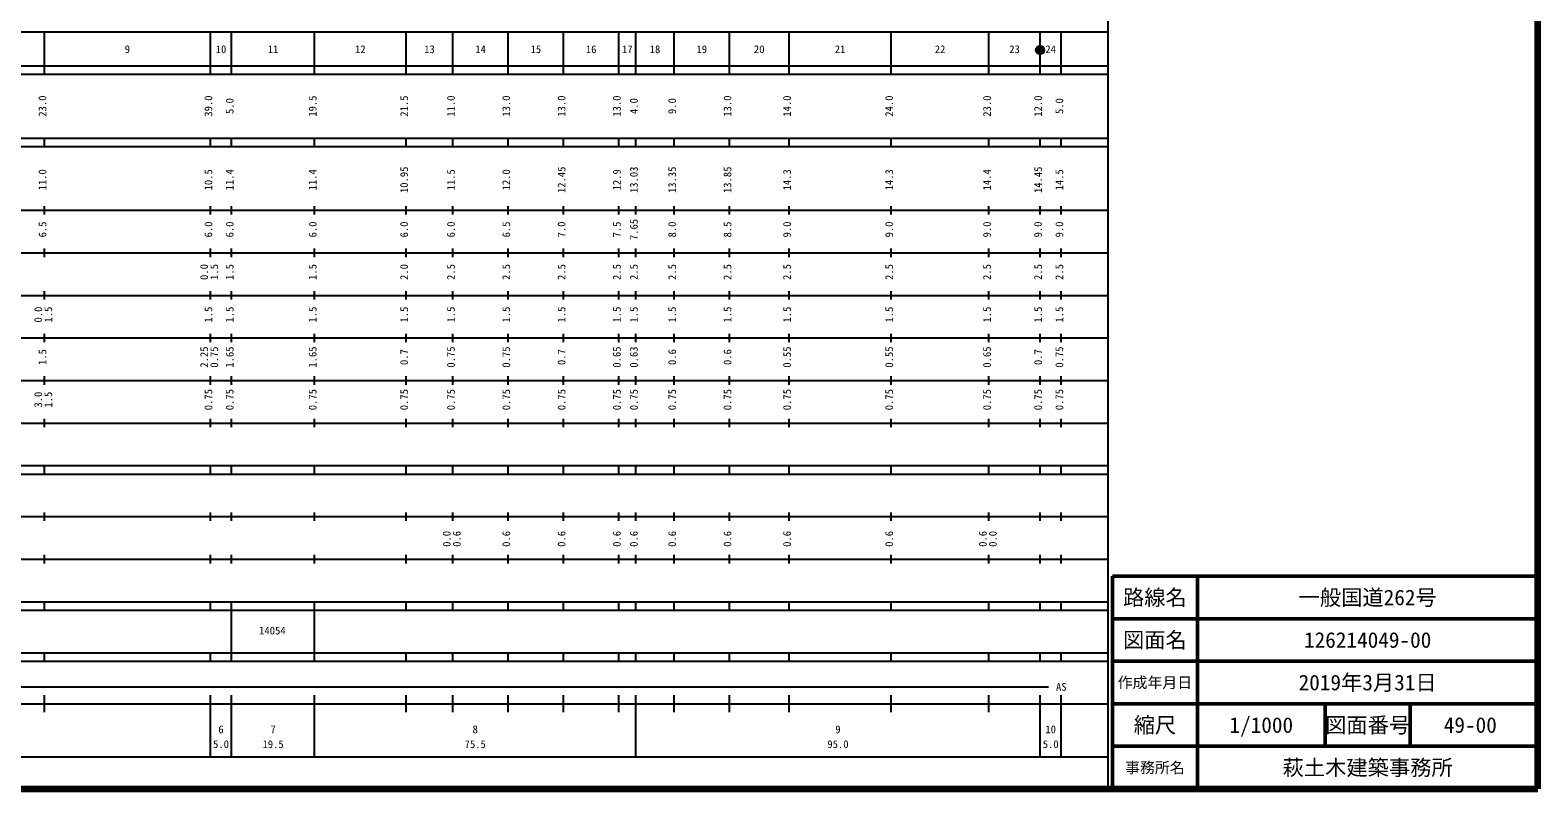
# Model space of a CAD drawing. Units: millimetres on the paper, enlarged 1000 times. Extents: x 40000 to 680000, y 20000 to 380000.
# Drawn here: x 325644 to 680000, y 20000 to 198357 of the extents above; entities that cross this region are included whole.
import ezdxf
from ezdxf.enums import TextEntityAlignment as Align

# ---------------------------------------------------------------- set-up
doc = ezdxf.new("R2010")
doc.units = ezdxf.units.MM
doc.header["$LTSCALE"] = 1000
for name, color, linetype, lineweight in [('M-TTL', 7, 'Continuous', 13), ('M-TTL-BAND', 7, 'Continuous', 25), ('M-TTL-FRAM', 7, 'Continuous', 13), ('M-TTL-LINE', 7, 'Continuous', 13), ('M-TTL-TXT', 7, 'Continuous', 13)]:
    doc.layers.add(name, color=color, linetype=linetype, lineweight=lineweight)
doc.styles.add('ＭＳ ゴシック', font='')
doc.styles.get('ＭＳ ゴシック').set_extended_font_data('MS Gothic')

msp = doc.modelspace()

# ---------------------------------------------------------------- linework, layer by layer
at = {"layer": 'M-TTL', "color": 2, "lineweight": 140}
for p, q in [((680000, 20000), (680000, 380000)), ((40000, 20000), (680000, 20000))]:
    msp.add_line(p, q, dxfattribs=at)
at = {"layer": 'M-TTL-BAND'}
for p, q in [((579000, 20000), (579000, 370000)), ((68000, 198000), (579000, 198000)), ((329000, 188000), (329000, 198000)), ((368000, 188000), (368000, 198000)), ((373000, 188000), (373000, 198000)), ((392500, 188000), (392500, 198000)), ((414000, 188000), (414000, 198000)), ((425000, 188000), (425000, 198000)), ((438000, 188000), (438000, 198000)), ((451000, 188000), (451000, 198000)), ((464000, 188000), (464000, 198000)), ((468000, 188000), (468000, 198000)), ((477000, 188000), (477000, 198000)), ((490000, 188000), (490000, 198000)), ((504000, 188000), (504000, 198000)), ((528000, 188000), (528000, 198000)), ((551000, 188000), (551000, 198000)), ((563000, 188000), (563000, 198000)), ((568000, 188000), (568000, 198000)), ((40000, 190000), (579000, 190000)), ((40000, 188000), (579000, 188000)), ((40000, 173000), (579000, 173000)), ((40000, 171000), (579000, 171000)), ((329000, 171000), (329000, 173000)), ((368000, 171000), (368000, 173000)), ((373000, 171000), (373000, 173000)), ((392500, 171000), (392500, 173000)), ((414000, 171000), (414000, 173000)), ((425000, 171000), (425000, 173000)), ((438000, 171000), (438000, 173000)), ((451000, 171000), (451000, 173000)), ((464000, 171000), (464000, 173000)), ((468000, 171000), (468000, 173000)), ((477000, 171000), (477000, 173000)), ((490000, 171000), (490000, 173000)), ((504000, 171000), (504000, 173000)), ((528000, 171000), (528000, 173000)), ((551000, 171000), (551000, 173000)), ((563000, 171000), (563000, 173000)), ((568000, 171000), (568000, 173000)), ((40000, 156000), (579000, 156000)), ((329000, 155000), (329000, 157000)), ((368000, 155000), (368000, 157000)), ((373000, 155000), (373000, 157000)), ((392500, 155000), (392500, 157000)), ((414000, 155000), (414000, 157000)), ((425000, 155000), (425000, 157000)), ((438000, 155000), (438000, 157000)), ((451000, 155000), (451000, 157000)), ((464000, 155000), (464000, 157000)), ((468000, 155000), (468000, 157000)), ((477000, 155000), (477000, 157000)), ((490000, 155000), (490000, 157000)), ((504000, 155000), (504000, 157000)), ((528000, 155000), (528000, 157000)), ((551000, 155000), (551000, 157000)), ((563000, 155000), (563000, 157000)), ((568000, 155000), (568000, 157000)), ((46000, 146000), (579000, 146000)), ((329000, 145000), (329000, 147000)), ((368000, 145000), (368000, 147000)), ((373000, 145000), (373000, 147000)), ((392500, 145000), (392500, 147000)), ((414000, 145000), (414000, 147000)), ((425000, 145000), (425000, 147000)), ((438000, 145000), (438000, 147000)), ((451000, 145000), (451000, 147000)), ((464000, 145000), (464000, 147000)), ((468000, 145000), (468000, 147000)), ((477000, 145000), (477000, 147000)), ((490000, 145000), (490000, 147000)), ((504000, 145000), (504000, 147000)), ((528000, 145000), (528000, 147000)), ((551000, 145000), (551000, 147000)), ((563000, 145000), (563000, 147000)), ((568000, 145000), (568000, 147000)), ((52000, 136000), (579000, 136000)), ((329000, 135000), (329000, 137000)), ((368000, 135000), (368000, 137000)), ((373000, 135000), (373000, 137000)), ((392500, 135000), (392500, 137000)), ((414000, 135000), (414000, 137000)), ((425000, 135000), (425000, 137000)), ((438000, 135000), (438000, 137000)), ((451000, 135000), (451000, 137000)), ((464000, 135000), (464000, 137000)), ((468000, 135000), (468000, 137000)), ((477000, 135000), (477000, 137000)), ((490000, 135000), (490000, 137000)), ((504000, 135000), (504000, 137000)), ((528000, 135000), (528000, 137000)), ((551000, 135000), (551000, 137000)), ((563000, 135000), (563000, 137000)), ((568000, 135000), (568000, 137000)), ((46000, 126000), (579000, 126000)), ((329000, 125000), (329000, 127000)), ((368000, 125000), (368000, 127000)), ((373000, 125000), (373000, 127000)), ((392500, 125000), (392500, 127000)), ((414000, 125000), (414000, 127000)), ((425000, 125000), (425000, 127000)), ((438000, 125000), (438000, 127000)), ((451000, 125000), (451000, 127000)), ((464000, 125000), (464000, 127000)), ((468000, 125000), (468000, 127000)), ((477000, 125000), (477000, 127000)), ((490000, 125000), (490000, 127000)), ((504000, 125000), (504000, 127000)), ((528000, 125000), (528000, 127000)), ((551000, 125000), (551000, 127000)), ((563000, 125000), (563000, 127000)), ((568000, 125000), (568000, 127000)), ((329000, 115000), (329000, 117000)), ((368000, 115000), (368000, 117000)), ((373000, 115000), (373000, 117000)), ((392500, 115000), (392500, 117000)), ((414000, 115000), (414000, 117000)), ((425000, 115000), (425000, 117000)), ((438000, 115000), (438000, 117000)), ((451000, 115000), (451000, 117000)), ((464000, 115000), (464000, 117000)), ((468000, 115000), (468000, 117000)), ((477000, 115000), (477000, 117000)), ((490000, 115000), (490000, 117000)), ((504000, 115000), (504000, 117000)), ((528000, 115000), (528000, 117000)), ((551000, 115000), (551000, 117000)), ((563000, 115000), (563000, 117000)), ((568000, 115000), (568000, 117000)), ((52000, 116000), (579000, 116000)), ((329000, 105000), (329000, 107000)), ((368000, 105000), (368000, 107000)), ((373000, 105000), (373000, 107000)), ((392500, 105000), (392500, 107000)), ((414000, 105000), (414000, 107000)), ((425000, 105000), (425000, 107000)), ((438000, 105000), (438000, 107000)), ((451000, 105000), (451000, 107000)), ((464000, 105000), (464000, 107000)), ((468000, 105000), (468000, 107000)), ((477000, 105000), (477000, 107000)), ((490000, 105000), (490000, 107000)), ((504000, 105000), (504000, 107000)), ((528000, 105000), (528000, 107000)), ((551000, 105000), (551000, 107000)), ((563000, 105000), (563000, 107000)), ((568000, 105000), (568000, 107000)), ((46000, 106000), (579000, 106000)), ((40000, 96000), (579000, 96000)), ((329000, 94000), (329000, 96000)), ((368000, 94000), (368000, 96000)), ((373000, 94000), (373000, 96000)), ((392500, 94000), (392500, 96000)), ((414000, 94000), (414000, 96000)), ((425000, 94000), (425000, 96000)), ((438000, 94000), (438000, 96000)), ((451000, 94000), (451000, 96000)), ((464000, 94000), (464000, 96000)), ((468000, 94000), (468000, 96000)), ((477000, 94000), (477000, 96000)), ((490000, 94000), (490000, 96000)), ((504000, 94000), (504000, 96000)), ((528000, 94000), (528000, 96000)), ((551000, 94000), (551000, 96000)), ((563000, 94000), (563000, 96000)), ((568000, 94000), (568000, 96000)), ((40000, 94000), (579000, 94000)), ((49000, 84000), (579000, 84000)), ((329000, 83000), (329000, 85000)), ((368000, 83000), (368000, 85000)), ((373000, 83000), (373000, 85000)), ((392500, 83000), (392500, 85000)), ((414000, 83000), (414000, 85000)), ((425000, 83000), (425000, 85000)), ((438000, 83000), (438000, 85000)), ((451000, 83000), (451000, 85000)), ((464000, 83000), (464000, 85000)), ((468000, 83000), (468000, 85000)), ((477000, 83000), (477000, 85000)), ((490000, 83000), (490000, 85000)), ((504000, 83000), (504000, 85000)), ((528000, 83000), (528000, 85000)), ((551000, 83000), (551000, 85000)), ((563000, 83000), (563000, 85000)), ((568000, 83000), (568000, 85000)), ((329000, 73000), (329000, 75000)), ((368000, 73000), (368000, 75000)), ((373000, 73000), (373000, 75000)), ((392500, 73000), (392500, 75000)), ((414000, 73000), (414000, 75000)), ((425000, 73000), (425000, 75000)), ((438000, 73000), (438000, 75000)), ((451000, 73000), (451000, 75000)), ((464000, 73000), (464000, 75000)), ((468000, 73000), (468000, 75000)), ((477000, 73000), (477000, 75000)), ((490000, 73000), (490000, 75000)), ((504000, 73000), (504000, 75000)), ((528000, 73000), (528000, 75000)), ((551000, 73000), (551000, 75000)), ((563000, 73000), (563000, 75000)), ((568000, 73000), (568000, 75000)), ((40000, 74000), (579000, 74000)), ((40000, 64000), (579000, 64000)), ((329000, 62000), (329000, 64000)), ((368000, 62000), (368000, 64000)), ((373000, 62000), (373000, 64000)), ((392500, 62000), (392500, 64000)), ((414000, 62000), (414000, 64000)), ((425000, 62000), (425000, 64000)), ((438000, 62000), (438000, 64000)), ((451000, 62000), (451000, 64000)), ((464000, 62000), (464000, 64000)), ((468000, 62000), (468000, 64000)), ((477000, 62000), (477000, 64000)), ((490000, 62000), (490000, 64000)), ((504000, 62000), (504000, 64000)), ((528000, 62000), (528000, 64000)), ((551000, 62000), (551000, 64000)), ((563000, 62000), (563000, 64000)), ((568000, 62000), (568000, 64000)), ((40000, 62000), (579000, 62000)), ((373000, 52000), (373000, 62000)), ((392500, 52000), (392500, 62000)), ((40000, 52000), (579000, 52000)), ((40000, 50000), (579000, 50000)), ((329000, 50000), (329000, 52000)), ((368000, 50000), (368000, 52000)), ((373000, 50000), (373000, 52000)), ((392500, 50000), (392500, 52000)), ((414000, 50000), (414000, 52000)), ((425000, 50000), (425000, 52000)), ((438000, 50000), (438000, 52000)), ((451000, 50000), (451000, 52000)), ((464000, 50000), (464000, 52000)), ((468000, 50000), (468000, 52000)), ((477000, 50000), (477000, 52000)), ((490000, 50000), (490000, 52000)), ((504000, 50000), (504000, 52000)), ((528000, 50000), (528000, 52000)), ((551000, 50000), (551000, 52000)), ((563000, 50000), (563000, 52000)), ((568000, 50000), (568000, 52000)), ((71000, 44000), (565000, 44000)), ((40000, 40000), (579000, 40000)), ((329000, 38000), (329000, 42000)), ((368000, 27500), (368000, 42000)), ((373000, 27500), (373000, 42000)), ((392500, 27500), (392500, 42000)), ((414000, 38000), (414000, 42000)), ((425000, 38000), (425000, 42000)), ((438000, 38000), (438000, 42000)), ((451000, 38000), (451000, 42000)), ((464000, 38000), (464000, 42000)), ((468000, 27500), (468000, 42000)), ((477000, 38000), (477000, 42000)), ((490000, 38000), (490000, 42000)), ((504000, 38000), (504000, 42000)), ((528000, 38000), (528000, 42000)), ((551000, 38000), (551000, 42000)), ((563000, 27500), (563000, 42000)), ((568000, 27500), (568000, 42000)), ((68000, 27500), (579000, 27500))]:
    msp.add_line(p, q, dxfattribs=at)
for centre, radius in [((562994, 193684), 1000), ((563010, 193683), 900), ((562996, 193683), 800), ((563025, 193654), 700), ((562982, 193683), 600), ((563025, 193683), 500), ((562982, 193683), 400), ((562996, 193712), 300), ((563025, 193712), 200), ((563003, 193719), 100)]:
    msp.add_circle(centre, radius, dxfattribs=at)
at = {"layer": 'M-TTL-FRAM', "color": 2, "lineweight": 50}
for p, q in [((680000, 70000), (580000, 70000)), ((580000, 70000), (580000, 20000))]:
    msp.add_line(p, q, dxfattribs=at)
at = {"layer": 'M-TTL-LINE', "lineweight": 50}
for p, q in [((600000, 70000), (600000, 20000)), ((680000, 60000), (580000, 60000)), ((680000, 50000), (580000, 50000)), ((680000, 40000), (580000, 40000)), ((630000, 40000), (630000, 30000)), ((650000, 40000), (650000, 30000)), ((680000, 30000), (580000, 30000))]:
    msp.add_line(p, q, dxfattribs=at)

# ---------------------------------------------------------------- texts
at = {"layer": 'M-TTL-BAND', "style": 'ＭＳ ゴシック'}
for s, p in [('9', (348500, 192405)), ('10', (370500, 192405)), ('11', (382750, 192405)), ('12', (403250, 192405)), ('13', (419500, 192405)), ('14', (431500, 192405)), ('15', (444500, 192405)), ('16', (457500, 192405)), ('17', (466000, 192405)), ('18', (472500, 192405)), ('19', (483500, 192405)), ('20', (497000, 192405)), ('21', (516000, 192405)), ('22', (539500, 192405)), ('23', (557000, 192405)), ('24', (565500, 192405)), ('AS', (568000, 42500)), ('6', (370500, 32523)), ('7', (382750, 32523)), ('8', (430250, 32523)), ('9', (515500, 32523)), ('10', (565500, 32523)), ('5.0', (370500, 29033)), ('19.5', (382750, 29033)), ('75.5', (430250, 29033)), ('95.0', (515500, 29033)), ('5.0', (565500, 29033))]:
    msp.add_text(s, height=1833, dxfattribs=at).set_placement(p, align=Align.BOTTOM_CENTER)
for s, p in [('23.0', (330000, 180500)), ('39.0', (369000, 180500)), ('5.0', (374000, 180500)), ('19.5', (393500, 180500)), ('21.5', (415000, 180500)), ('11.0', (426000, 180500)), ('13.0', (439000, 180500)), ('13.0', (452000, 180500)), ('13.0', (465000, 180500)), ('4.0', (469000, 180500)), ('9.0', (478000, 180500)), ('13.0', (491000, 180500)), ('14.0', (505000, 180500)), ('24.0', (529000, 180500)), ('23.0', (552000, 180500)), ('12.0', (564000, 180500)), ('5.0', (569000, 180500)), ('11.0', (330000, 163174)), ('10.5', (369000, 163174)), ('11.4', (374000, 163174)), ('11.4', (393500, 163174)), ('10.95', (415000, 163174)), ('11.5', (426000, 163174)), ('12.0', (439000, 163174)), ('12.45', (452000, 163174)), ('12.9', (465000, 163174)), ('13.03', (469000, 163174)), ('13.35', (478000, 163174)), ('13.85', (491000, 163174)), ('14.3', (505000, 163174)), ('14.3', (529000, 163174)), ('14.4', (552000, 163174)), ('14.45', (564000, 163174)), ('14.5', (569000, 163174)), ('6.5', (330000, 151500)), ('6.0', (369000, 151500)), ('6.0', (374000, 151500)), ('6.0', (393500, 151500)), ('6.0', (415000, 151500)), ('6.0', (426000, 151500)), ('6.5', (439000, 151500)), ('7.0', (452000, 151500)), ('7.5', (465000, 151500)), ('7.65', (469000, 151500)), ('8.0', (478000, 151500)), ('8.5', (491000, 151500)), ('9.0', (505000, 151500)), ('9.0', (529000, 151500)), ('9.0', (552000, 151500)), ('9.0', (564000, 151500)), ('9.0', (569000, 151500)), ('0.0', (368000, 141500)), ('1.5', (370370, 141500)), ('1.5', (374000, 141500)), ('1.5', (393500, 141500)), ('2.0', (415000, 141500)), ('2.5', (426000, 141500)), ('2.5', (439000, 141500)), ('2.5', (452000, 141500)), ('2.5', (465000, 141500)), ('2.5', (469000, 141500)), ('2.5', (478000, 141500)), ('2.5', (491000, 141500)), ('2.5', (505000, 141500)), ('2.5', (529000, 141500)), ('2.5', (552000, 141500)), ('2.5', (564000, 141500)), ('2.5', (569000, 141500)), ('0.0', (329000, 131500)), ('1.5', (331370, 131500)), ('1.5', (369000, 131500)), ('1.5', (374000, 131500)), ('1.5', (393500, 131500)), ('1.5', (415000, 131500)), ('1.5', (426000, 131500)), ('1.5', (439000, 131500)), ('1.5', (452000, 131500)), ('1.5', (465000, 131500)), ('1.5', (469000, 131500)), ('1.5', (478000, 131500)), ('1.5', (491000, 131500)), ('1.5', (505000, 131500)), ('1.5', (529000, 131500)), ('1.5', (552000, 131500)), ('1.5', (564000, 131500)), ('1.5', (569000, 131500)), ('1.5', (330000, 121500)), ('2.25', (368000, 121500)), ('0.75', (370370, 121500)), ('1.65', (374000, 121500)), ('1.65', (393500, 121500)), ('0.7', (415000, 121500)), ('0.75', (426000, 121500)), ('0.75', (439000, 121500)), ('0.7', (452000, 121500)), ('0.65', (465000, 121500)), ('0.63', (469000, 121500)), ('0.6', (478000, 121500)), ('0.6', (491000, 121500)), ('0.55', (505000, 121500)), ('0.55', (529000, 121500)), ('0.65', (552000, 121500)), ('0.7', (564000, 121500)), ('0.75', (569000, 121500)), ('0.75', (369000, 111500)), ('0.75', (374000, 111500)), ('0.75', (393500, 111500)), ('0.75', (415000, 111500)), ('0.75', (426000, 111500)), ('0.75', (439000, 111500)), ('0.75', (452000, 111500)), ('0.75', (465000, 111500)), ('0.75', (469000, 111500)), ('0.75', (478000, 111500)), ('0.75', (491000, 111500)), ('0.75', (505000, 111500)), ('0.75', (529000, 111500)), ('0.75', (552000, 111500)), ('0.75', (564000, 111500)), ('0.75', (569000, 111500)), ('3.0', (329000, 111500)), ('1.5', (331370, 111500)), ('0.0', (425000, 78764)), ('0.6', (427370, 78764)), ('0.6', (439000, 78764)), ('0.6', (452000, 78764)), ('0.6', (465000, 78764)), ('0.6', (469000, 78764)), ('0.6', (478000, 78764)), ('0.6', (491000, 78764)), ('0.6', (505000, 78764)), ('0.6', (529000, 78764)), ('0.6', (551000, 78764)), ('0.0', (553370, 78764))]:
    msp.add_text(s, height=1833, rotation=90, dxfattribs=at).set_placement(p, align=Align.BOTTOM_CENTER)
msp.add_text('14054', height=1833, dxfattribs=at).set_placement((379458, 55740), align=Align.BOTTOM_LEFT)
at = {"layer": 'M-TTL-TXT', "style": 'ＭＳ ゴシック'}
for s, height, p in [('路線名', 3666, (590000, 65000)), ('路線名', 3666, (590000, 65000)), ('一般国道262号', 3666, (640000, 65000)), ('図面名', 3666, (590000, 55000)), ('図面名', 3666, (590000, 55000)), ('126214049-00', 3666, (640000, 55000)), ('作成年月日', 2566, (590000, 45000)), ('作成年月日', 2566, (590000, 45000)), ('2019年3月31日', 3666, (640000, 45000)), ('縮尺', 3666, (590000, 35000)), ('縮尺', 3666, (590000, 35000)), ('1/1000', 3666, (615000, 35000)), ('図面番号', 3666, (640000, 35000)), ('図面番号', 3666, (640000, 35000)), ('49-00', 3666, (664125, 35000)), ('事務所名', 2566, (590000, 25000)), ('事務所名', 2566, (590000, 25000)), ('萩土木建築事務所', 3666, (640000, 25000))]:
    msp.add_text(s, height=height, dxfattribs=at).set_placement(p, align=Align.MIDDLE_CENTER)

doc.saveas('drawing.dxf')
